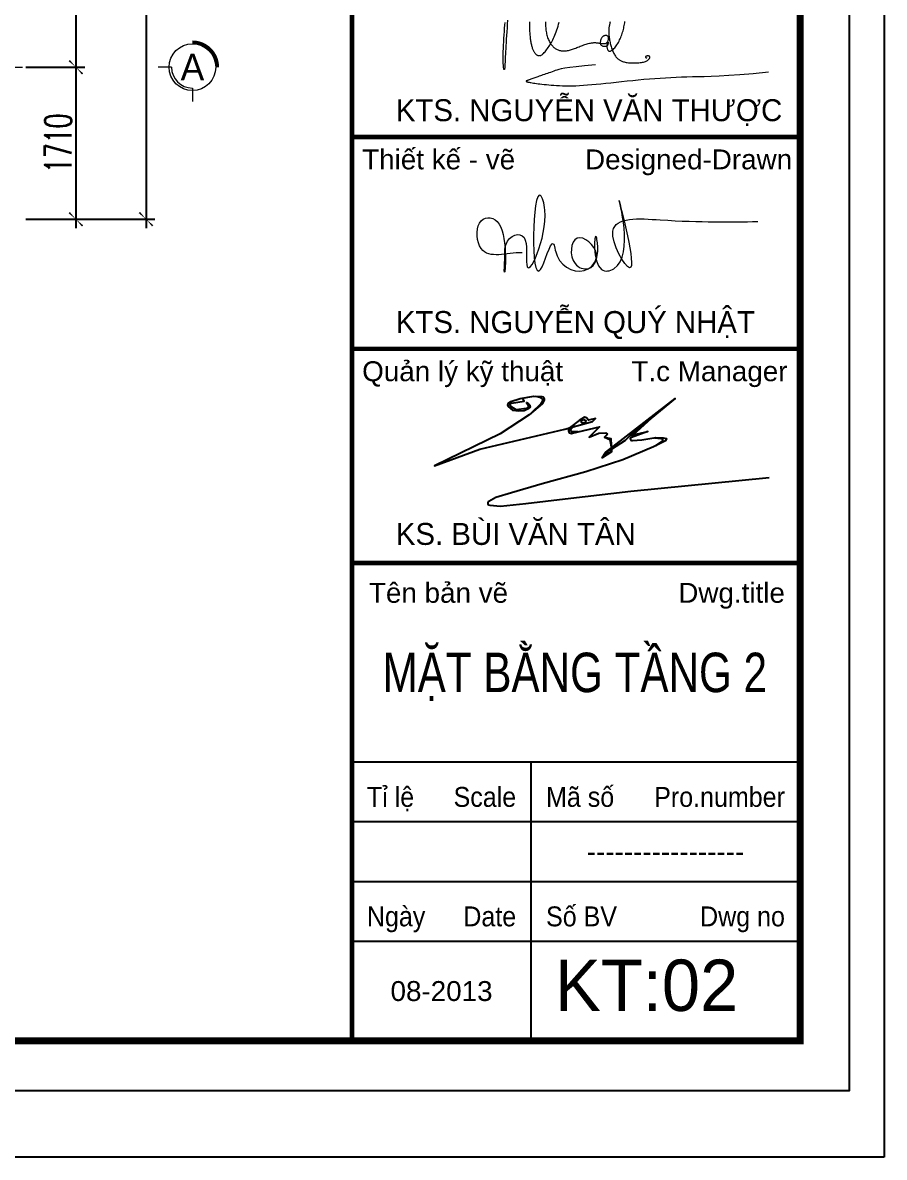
# Model space of a CAD drawing. Header units: millimetres. Extents: x -34806 to 662668, y 63228 to 99452.
# Drawn here: x 115336 to 125027, y 63934 to 76692 of the extents above; entities that cross this region are included whole.
import ezdxf
from ezdxf.enums import TextEntityAlignment as Align

# ---------------------------------------------------------------- set-up
doc = ezdxf.new("R2010")
doc.units = ezdxf.units.MM
doc.header["$LTSCALE"] = 200
doc.header["$MEASUREMENT"] = 0
doc.header["$PDMODE"] = 3
doc.header["$PDSIZE"] = 50
doc.linetypes.add('CENTER2', pattern=[1.125, 0.75, -0.125, 0.125, -0.125])
doc.layers.get('0').update_dxf_attribs({"color": 95, "linetype": 'CONTINUOUS'})
doc.layers.get('DEFPOINTS').update_dxf_attribs({"linetype": 'CONTINUOUS'})
for name, color, linetype in [('DIM', 1, 'CONTINUOUS'), ('KHUNGTEN', 7, 'CONTINUOUS'), ('TEXT', 7, 'CONTINUOUS'), ('TEXT2', 6, 'CONTINUOUS'), ('TH', 4, 'CONTINUOUS'), ('TPTA-Text', 253, 'CONTINUOUS'), ('TUONG', 2, 'CONTINUOUS')]:
    doc.layers.add(name, color=color, linetype=linetype)
for name, color, linetype, lineweight in [('hacth', 251, 'CONTINUOUS', 13), ('thay', 7, 'CONTINUOUS', 18), ('tim', 254, 'CENTER2', 9)]:
    doc.layers.add(name, color=color, linetype=linetype, lineweight=lineweight)
doc.styles.add('Arial iso', font='VNARIAL.ttf')
doc.styles.add('dam', font='VHAVANB.ttf', dxfattribs={"width": 0.9, "height": 450})
doc.styles.add('Scale', font='vnsimli.shx', dxfattribs={"width": 0.65, "bigfont": 'bigfont.shx'})
doc.styles.add('STYLE2', font='VHHELS.ttf')
doc.styles.add('VNCC-COM', font='VHAVAN.ttf', dxfattribs={"width": 0.8})
doc.styles.add('VNCC-SIM', font='VHAVAN.ttf', dxfattribs={"width": 0.85})
doc.dimstyles.new('Scale', dxfattribs={"dimscale": 10, "dimtxt": 2, "dimasz": 0.8, "dimexe": 1, "dimexo": 0, "dimgap": 0.5, "dimtad": 1, "dimdec": 0, "dimzin": 0, "dimdsep": 46, "dimtxsty": 'Scale', "dimblk": 'ARCHTICK', "dimcen": 1, "dimdle": 1, "dimclrd": 8, "dimclre": 251, "dimclrt": 3, "dimadec": 0, "dimazin": 0, "dimtfac": 1, "dimtdec": 0, "dimtix": 1, "dimtmove": 2, "dimatfit": 3, "dimfxl": 1, "dimtolj": 1, "dimtzin": 0, "dimarcsym": 0})

# ---------------------------------------------------------------- blocks, each defined once
blk = doc.blocks.new('_ArchTick')
at = {"layer": 'DIM', "color": 150}
blk.add_lwpolyline([(0.5, 0.5, 0.133, 0, 0), (0, 0, 0, 0.133, 0), (-0.5, -0.5, 0.133, 0.133, 0)], format="xyseb", dxfattribs=at)
blk = doc.blocks.new('*D1185')
at = {"layer": 'DEFPOINTS', "color": 0}
for p in [(115372, 88302), (115372, 74482), (116724, 74482)]:
    blk.add_point(p, dxfattribs=at)
at = {"layer": 'TPTA-Text', "color": 251, "lineweight": -2}
for p, q in [((115372, 88302), (116824, 88302)), ((115372, 74482), (116824, 74482))]:
    blk.add_line(p, q, dxfattribs=at)
at = {"layer": 'TPTA-Text', "color": 8, "lineweight": -2}
blk.add_line((116724, 88402), (116724, 74382), dxfattribs=at)
at = {"layer": 'TPTA-Text', "color": 8, "lineweight": -2, "xscale": 150, "yscale": 150, "zscale": 150}
for p, rotation in [((116724, 88302), 90), ((116724, 74482), 270)]:
    blk.add_blockref('_ArchTick', p, dxfattribs=dict(at, rotation=rotation))
at = {"layer": 'TPTA-Text', "color": 3, "insert": (116524, 81392), "char_height": 300, "attachment_point": 5, "rotation": 90, "style": 'Scale'}
blk.add_mtext('\\A1;13820', dxfattribs=at)
blk = doc.blocks.new('*D1189')
at = {"layer": 'DEFPOINTS', "color": 0}
for p in [(115372, 81862), (115372, 76192), (115934, 76192)]:
    blk.add_point(p, dxfattribs=at)
at = {"layer": 'TPTA-Text', "color": 8, "lineweight": -2}
blk.add_line((115934, 81962), (115934, 76092), dxfattribs=at)
at = {"layer": 'TPTA-Text', "color": 251, "lineweight": -2}
for p, q in [((115372, 81862), (116034, 81862)), ((115372, 76192), (116034, 76192))]:
    blk.add_line(p, q, dxfattribs=at)
at = {"layer": 'TPTA-Text', "color": 8, "lineweight": -2, "xscale": 150, "yscale": 150, "zscale": 150}
for p, rotation in [((115934, 81862), 90), ((115934, 76192), 270)]:
    blk.add_blockref('_ArchTick', p, dxfattribs=dict(at, rotation=rotation))
at = {"layer": 'TPTA-Text', "color": 3, "insert": (115734, 79027), "char_height": 300, "attachment_point": 5, "rotation": 90, "style": 'Scale'}
blk.add_mtext('\\A1;5670', dxfattribs=at)
blk = doc.blocks.new('*D1190')
at = {"layer": 'DEFPOINTS', "color": 0}
for p in [(115372, 76192), (115372, 74482), (115934, 74482)]:
    blk.add_point(p, dxfattribs=at)
at = {"layer": 'TPTA-Text', "color": 251, "lineweight": -2}
for p, q in [((115372, 76192), (116034, 76192)), ((115372, 74482), (116034, 74482))]:
    blk.add_line(p, q, dxfattribs=at)
at = {"layer": 'TPTA-Text', "color": 8, "lineweight": -2}
blk.add_line((115934, 76292), (115934, 74382), dxfattribs=at)
at = {"layer": 'TPTA-Text', "color": 8, "lineweight": -2, "xscale": 150, "yscale": 150, "zscale": 150}
for p, rotation in [((115934, 76192), 90), ((115934, 74482), 270)]:
    blk.add_blockref('_ArchTick', p, dxfattribs=dict(at, rotation=rotation))
at = {"layer": 'TPTA-Text', "color": 3, "insert": (115734, 75337), "char_height": 300, "attachment_point": 5, "rotation": 90, "style": 'Scale'}
blk.add_mtext('\\A1;1710', dxfattribs=at)
blk = doc.blocks.new('tr')
at = {"layer": 'thay', "ltscale": 600}
for p, q in [((0, -200), (0, 0)), ((313, -513), (513, -513))]:
    blk.add_line(p, q, dxfattribs=at)
at = {"layer": 'thay', "color": 150, "ltscale": 600, "const_width": 50}
blk.add_lwpolyline([(-375, -513, 0.414214), (0, -888, 0.414214)], format="xyb", dxfattribs=at)
at = {"layer": 'thay', "ltscale": 600}
blk.add_circle((0, -513), 350, dxfattribs=at)
blk.add_arc((0, -513), 313, 0, 90, dxfattribs=at)
blk = doc.blocks.new('eyey')
at = {"layer": 'TEXT'}
blk.add_lwpolyline([(857598, -329566), (858221, -330064), (858651, -330415), (858732, -330999), (857985, -331594), (857001, -332040), (855251, -332170), (853778, -331988), (852444, -330783, -0.4387421), (852435, -329839), (853068, -329329), (855860, -328456), (859862, -327752), (862169, -327861, -0.5275311), (862824, -328922), (862263, -329997), (858501, -333190), (849998, -338818), (830763, -348112), (844015, -343247), (868918, -337466), (876988, -335232), (877866, -334275), (875791, -334754), (875192, -334116), (874674, -333917), (873078, -334913), (870285, -337066, 0.8764844), (871163, -338581), (879063, -336707), (876030, -339776), (878863, -338581), (880914, -338538, -0.6789702), (881138, -339070), (880465, -339743), (882366, -340167), (882523, -344014), (879841, -345842), (880914, -344171), (901170, -328430), (888030, -339316), (893139, -338110), (888339, -339821, 1.0448231), (888704, -340719), (891399, -340550), (895469, -339849), (897603, -339989), (898585, -340158), (898361, -340831), (894793, -342630), (885863, -346421), (875047, -349907), (862289, -353363), (853242, -356064), (848723, -357411), (846645, -358532, 0.7905999), (846954, -359682), (850074, -359907), (857433, -359122), (868980, -357832), (888178, -355522), (928630, -351509)], format="xyb", dxfattribs=at)
at = {"layer": 'TEXT2'}
blk.add_lwpolyline([(874449, -334606), (875013, -334916), (874942, -335493), (873969, -335662), (873645, -335352), (873984, -334803), (874449, -334606)], dxfattribs=at)
at = {"layer": 'TH'}
for points in [[(857598, -329566), (858324, -330711), (857636, -331414), (854668, -331804), (853122, -330758, -0.6401793), (853278, -329806), (856949, -329244), (856369, -328366)], [(872753, -338203), (871152, -338252, -0.6729427), (870752, -337349, 0.084292), (871681, -335989, -4.5625712)], [(895092, -339914), (897074, -340190, -0.6042128), (897360, -340984), (895356, -342346)]]:
    blk.add_lwpolyline(points, format="xyb", dxfattribs=at)
for points in [[(882530, -343232), (886628, -340681), (888030, -339316), (901170, -328430), (895230, -333351), (888856, -339121)], [(880465, -339743), (882016, -340407), (882480, -342954)], [(882369, -343261), (882330, -343965), (880467, -345241), (881028, -344278), (882369, -343261)]]:
    blk.add_lwpolyline(points, dxfattribs=at)
at = {"layer": 'TUONG'}
blk.add_lwpolyline([(860168, -327766), (861604, -328110, -0.3773591), (862396, -329233), (861839, -329994), (859245, -332558)], format="xyb", dxfattribs=at)
blk = doc.blocks.new('khung')
at = {"color": 7}
for points in [[(28835.5, 8345.6), (28833.6, 8315), (28831.6, 8284.5), (28829.7, 8254.4), (28827.8, 8225.1), (28826.1, 8196.9), (28824.4, 8170.1), (28822.8, 8144.9), (28821.4, 8121.3), (28820.2, 8099.3), (28819, 8079.1), (28818, 8060.6), (28817.2, 8043.9), (28816.4, 8029.1), (28815.9, 8016.3), (28815.4, 8005.1), (28815, 7995.6), (28814.7, 7987.5), (28814.3, 7980.8), (28813.9, 7975.1), (28813.4, 7970.4), (28812.8, 7966.5), (28812, 7963.3), (28811.1, 7960.9), (28810.2, 7959.5), (28809.1, 7959.4), (28808, 7960.6), (28806.9, 7963.3), (28805.8, 7967.9), (28804.8, 7974.4), (28803.9, 7982.9), (28803.1, 7993.6), (28802.4, 8006.3), (28801.9, 8021), (28801.6, 8037.8), (28801.5, 8056.5), (28801.7, 8077.1), (28802.2, 8099.6), (28803, 8123.8), (28804.1, 8149.5), (28805.5, 8176), (28807.1, 8203), (28808.9, 8229.9), (28810.9, 8256.3), (28813, 8281.8), (28815.3, 8305.7), (28817.7, 8327.8)], [(29006, 8332), (29005.9, 8322.7), (29005.8, 8313.3), (29005.9, 8303.8), (29006.1, 8294.3), (29006.3, 8284.6), (29006.7, 8274.8), (29007.2, 8265.1), (29007.7, 8255.3), (29008.4, 8245.7), (29009.2, 8236.2), (29010, 8226.8), (29011, 8217.7), (29012.1, 8208.8), (29013.2, 8200.1), (29014.4, 8191.6), (29015.7, 8183.4), (29017.1, 8175.5), (29018.6, 8167.8), (29020.1, 8160.4), (29021.6, 8153.3), (29023.3, 8146.5), (29025, 8140), (29026.8, 8133.7), (29028.7, 8127.7), (29030.7, 8122), (29032.8, 8116.5), (29035, 8111.3), (29037.4, 8106.3), (29039.8, 8101.5), (29042.4, 8097.1), (29045.1, 8092.9), (29047.9, 8089), (29050.7, 8085.5), (29053.6, 8082.3), (29056.5, 8079.4), (29059.5, 8076.9), (29062.5, 8074.7), (29065.6, 8072.9), (29068.6, 8071.4), (29071.7, 8070.1), (29074.9, 8069.2), (29078, 8068.5), (29081.2, 8068.1), (29084.5, 8067.9), (29087.8, 8068.1), (29091.3, 8068.6), (29094.9, 8069.7), (29098.7, 8071.4), (29102.8, 8073.8), (29107.2, 8077), (29111.9, 8081.1), (29117.1, 8086.2), (29122.5, 8092.1), (29128.2, 8098.9), (29134.2, 8106.3), (29140.3, 8114.4), (29146.5, 8123), (29152.8, 8132), (29159, 8141.4), (29165.2, 8151), (29171.3, 8160.9), (29177.3, 8171.1), (29183.2, 8181.7), (29189, 8192.7), (29194.7, 8204.1), (29200.2, 8216.1), (29205.6, 8228.5), (29210.8, 8241.6), (29215.8, 8255.1), (29220.7, 8269.2), (29225.3, 8283.6), (29229.7, 8298.3), (29233.9, 8313.2), (29237.8, 8328.4)], [(29130.7, 8332.6), (29130.9, 8323.2), (29131.2, 8313.7), (29131.6, 8304.2), (29132.3, 8294.6), (29133.1, 8285), (29134.1, 8275.4), (29135.4, 8265.8), (29136.8, 8256.3), (29138.6, 8246.8), (29140.6, 8237.3), (29142.8, 8228), (29145.4, 8218.9), (29148.1, 8209.9), (29151.1, 8201.3), (29154.4, 8192.9), (29157.9, 8185), (29161.6, 8177.4), (29165.5, 8170.4), (29169.5, 8163.7), (29173.8, 8157.6), (29178.3, 8151.8), (29182.8, 8146.4), (29187.6, 8141.4), (29192.4, 8136.7), (29197.3, 8132.3), (29202.3, 8128.3), (29207.4, 8124.6), (29212.7, 8121.1), (29218, 8118), (29223.6, 8115.2), (29229.3, 8112.8), (29235.1, 8110.6), (29241.2, 8108.8), (29247.5, 8107.3), (29254, 8106.1), (29260.7, 8105.3), (29267.5, 8104.8), (29274.5, 8104.7), (29281.6, 8104.9), (29288.9, 8105.4), (29296.2, 8106.3), (29303.6, 8107.5), (29311, 8109), (29318.6, 8110.9), (29326.3, 8113), (29334.2, 8115.4), (29342.2, 8118.1), (29350.4, 8121), (29358.8, 8124.1), (29367.4, 8127.4), (29376.2, 8130.8), (29385.1, 8134.3), (29394.2, 8137.9), (29403.3, 8141.5), (29412.4, 8145), (29421.5, 8148.4), (29430.5, 8151.6), (29439.5, 8154.7), (29448.3, 8157.5), (29456.9, 8160), (29465.4, 8162.4), (29473.6, 8164.4), (29481.5, 8166.1), (29489.1, 8167.5), (29496.3, 8168.5), (29503.2, 8169.3), (29509.7, 8169.6), (29515.9, 8169.7), (29521.7, 8169.6), (29527.3, 8169.3), (29532.6, 8168.7), (29537.7, 8168.1), (29542.7, 8167.4), (29547.4, 8166.6), (29552, 8165.8), (29556.5, 8165), (29560.9, 8164.2), (29565.2, 8163.5), (29569.5, 8162.9), (29573.9, 8162.4), (29578.2, 8162), (29582.6, 8161.8), (29586.9, 8161.8), (29591.3, 8162.2), (29595.5, 8162.9), (29599.7, 8164.1), (29603.6, 8165.9), (29607.3, 8168.3), (29610.8, 8171.4), (29614, 8175.3), (29616.8, 8179.8), (29619.2, 8184.7), (29621.2, 8189.8), (29622.6, 8195.1), (29623.5, 8200.2), (29623.8, 8205.1), (29623.5, 8209.5), (29622.5, 8213.3), (29620.9, 8216.5), (29618.8, 8219.1), (29616.3, 8221.2), (29613.4, 8222.9), (29610.3, 8224.1), (29607, 8224.9), (29603.6, 8225.4), (29600.3, 8225.5), (29597, 8225.3), (29593.7, 8224.7), (29590.5, 8223.8), (29587.3, 8222.6), (29584.3, 8221.1), (29581.4, 8219.2), (29578.6, 8217), (29575.9, 8214.5), (29573.4, 8211.7), (29571, 8208.5), (29568.8, 8205), (29566.7, 8201.3), (29564.9, 8197.2), (29563.2, 8192.9), (29561.7, 8188.3), (29560.5, 8183.5), (29559.5, 8178.6), (29558.9, 8173.6), (29558.6, 8168.7), (29558.9, 8163.9), (29559.8, 8159.5), (29561.2, 8155.4), (29563.4, 8151.8), (29566.3, 8148.8), (29569.9, 8146.4), (29573.9, 8144.5), (29578.3, 8143), (29582.9, 8142), (29587.5, 8141.4), (29592, 8141.1), (29596.3, 8141.1), (29600.2, 8141.4), (29603.8, 8142), (29607, 8142.9), (29609.8, 8144.1), (29612.3, 8145.6), (29614.5, 8147.5), (29616.5, 8149.7), (29618.1, 8152.2), (29619.5, 8155.1), (29620.5, 8158.2), (29621.4, 8161.4), (29621.9, 8164.5), (29622.2, 8167.3), (29622.2, 8169.6), (29621.9, 8171.4), (29621.3, 8172.5), (29620.4, 8172.7), (29619.3, 8172.1), (29618.1, 8170.7), (29616.7, 8168.7), (29615.4, 8166.2), (29614.1, 8163.1), (29612.9, 8159.5), (29611.9, 8155.7), (29611.2, 8151.5), (29610.7, 8147.2), (29610.5, 8142.7), (29610.6, 8138.1), (29611, 8133.4), (29611.7, 8128.8), (29612.6, 8124.3), (29613.9, 8119.9), (29615.5, 8115.8), (29617.4, 8112), (29619.7, 8108.6), (29622.4, 8105.8), (29625.4, 8103.7), (29628.9, 8102.4), (29632.9, 8102.1), (29637.3, 8102.9), (29642.2, 8104.8), (29647.5, 8107.8), (29653.2, 8111.9), (29659, 8116.9), (29665.1, 8122.7), (29671.2, 8129.4), (29677.2, 8136.6), (29683.2, 8144.5), (29689, 8152.9), (29694.6, 8161.7), (29699.9, 8170.8), (29705, 8180.4), (29709.9, 8190.2), (29714.5, 8200.2), (29718.8, 8210.4), (29722.9, 8220.7), (29726.6, 8231), (29730.1, 8241.4), (29733.3, 8251.8), (29736.2, 8262.2), (29738.9, 8272.7), (29741.4, 8283.1), (29743.6, 8293.4), (29745.7, 8303.7), (29747.6, 8314), (29749.3, 8324.2), (29750.9, 8334.3)], [(29636.2, 8330.8), (29634.5, 8323.9), (29632.8, 8317.2), (29631.2, 8310.8), (29629.8, 8304.7), (29628.4, 8298.7), (29627.2, 8292.9), (29626.2, 8287), (29625.3, 8281), (29624.7, 8274.6), (29624.4, 8267.9), (29624.3, 8260.6), (29624.5, 8252.8), (29625, 8244.4), (29625.7, 8235.6), (29626.6, 8226.5), (29627.7, 8217.2), (29629, 8207.8), (29630.3, 8198.4), (29631.8, 8189.2), (29633.3, 8180.3), (29634.9, 8171.6), (29636.6, 8163), (29638.5, 8154.7), (29640.5, 8146.4), (29642.8, 8138.3), (29645.4, 8130.2), (29648.2, 8122.2), (29651.3, 8114.2), (29654.7, 8106.3), (29658.3, 8098.5), (29662, 8091), (29665.8, 8083.8), (29669.6, 8077), (29673.3, 8070.8), (29677, 8065.1), (29680.4, 8060.1), (29683.7, 8055.6), (29686.9, 8051.7), (29690.1, 8048.2), (29693.3, 8045), (29696.6, 8042.2), (29700.1, 8039.5), (29703.8, 8036.9), (29707.7, 8034.3), (29711.9, 8031.8), (29716.5, 8029.4), (29721.4, 8027), (29726.8, 8024.8), (29732.6, 8022.7), (29738.9, 8020.7), (29745.7, 8018.8), (29753.1, 8017.2), (29761, 8015.7), (29769.5, 8014.4), (29778.3, 8013.3), (29787.6, 8012.4), (29797.2, 8011.7), (29807.2, 8011.2), (29817.4, 8011), (29827.9, 8011), (29838.5, 8011.2), (29849, 8011.7), (29859.4, 8012.5), (29869.4, 8013.6), (29879.1, 8014.9), (29888.1, 8016.5), (29896.5, 8018.4), (29904, 8020.6), (29910.8, 8023.1), (29916.8, 8025.7), (29922, 8028.5), (29926.6, 8031.3), (29930.6, 8034.2), (29934, 8036.9), (29936.8, 8039.6), (29939.2, 8042.1), (29941, 8044.5), (29942.5, 8046.7), (29943.6, 8048.7), (29944.4, 8050.6), (29944.9, 8052.4), (29945.1, 8054), (29945.2, 8055.5), (29945.1, 8056.9), (29944.9, 8058.2), (29944.6, 8059.4), (29944.1, 8060.4), (29943.5, 8061.4), (29942.8, 8062.2), (29941.9, 8063), (29941, 8063.6), (29939.9, 8064.2), (29938.7, 8064.6), (29937.5, 8065), (29936.2, 8065.3), (29934.9, 8065.6), (29933.6, 8065.7), (29932.3, 8065.8), (29931, 8065.9), (29929.7, 8065.9), (29928.5, 8065.9), (29927.4, 8065.8), (29926.2, 8065.7), (29925.1, 8065.6), (29924, 8065.4), (29922.9, 8065.2), (29921.8, 8065), (29920.7, 8064.8), (29919.6, 8064.5), (29918.5, 8064.2), (29917.4, 8063.9), (29916.4, 8063.6), (29915.5, 8063.2), (29914.6, 8062.8), (29913.9, 8062.3), (29913.2, 8061.9), (29912.7, 8061.3), (29912.3, 8060.8), (29911.9, 8060.2), (29911.7, 8059.6), (29911.4, 8059), (29911.3, 8058.4), (29911.2, 8057.8), (29911.1, 8057.2), (29911.1, 8056.7), (29911.2, 8056.1), (29911.4, 8055.5), (29911.8, 8054.9), (29912.4, 8054.3), (29913.2, 8053.7), (29914.2, 8053), (29915.6, 8052.3), (29917.1, 8051.7), (29918.6, 8051.1), (29920, 8050.8), (29921.2, 8050.7), (29922.1, 8050.9), (29922.4, 8051.6), (29922.1, 8052.7)], [(29521.3, 7997.1), (29437.1, 7989.2), (29371, 7982.2), (29320.3, 7975.9), (29282.5, 7970.3), (29255, 7965.1), (29235.1, 7960.3), (29220.2, 7955.7), (29207.7, 7951.3), (29195.5, 7946.8), (29183.2, 7942.4), (29170.9, 7938.1), (29158.6, 7933.8), (29146.5, 7929.6), (29134.7, 7925.5), (29123.2, 7921.5), (29112.1, 7917.7), (29101.6, 7914), (29091.5, 7910.4), (29081.9, 7907), (29072.7, 7903.7), (29064, 7900.6), (29055.5, 7897.6), (29047.4, 7894.7), (29039.6, 7891.9), (29032, 7889.2), (29024.8, 7886.7), (29017.9, 7884.3), (29011.5, 7882.1), (29005.6, 7880), (29000.3, 7878.1), (28995.6, 7876.5), (28991.7, 7875), (28988.5, 7873.8), (28986, 7872.8), (28984.2, 7872), (28982.8, 7871.4), (28981.8, 7870.8), (28981.2, 7870.3), (28980.8, 7869.8), (28980.6, 7869.4), (28980.4, 7868.9), (28980.4, 7868.4), (28980.5, 7867.8), (28981, 7867.2), (28981.8, 7866.5), (28983.1, 7865.8), (28984.9, 7865), (28987.3, 7864.2), (28990.4, 7863.3), (28994.2, 7862.3), (28998.9, 7861.3), (29004.5, 7860.2), (29011, 7859), (29018.6, 7857.7), (29027.2, 7856.3), (29037.1, 7854.8), (29048.2, 7853.1), (29060.5, 7851.4), (29073.9, 7849.6), (29088.4, 7847.8), (29104, 7845.9), (29120.6, 7844), (29138.2, 7842.1), (29156.7, 7840.3), (29176.1, 7838.5), (29196.4, 7836.9), (29217.6, 7835.4), (29239.8, 7834.2), (29263.1, 7833.3), (29287.4, 7832.8), (29312.8, 7832.6), (29339.5, 7833), (29367.3, 7833.9), (29396.4, 7835.4), (29426.8, 7837.3), (29458.6, 7839.7), (29491.9, 7842.5), (29526.8, 7845.7), (29563.3, 7849.3), (29601.4, 7853.2), (29641.3, 7857.4), (29682.5, 7861.8), (29724.9, 7866.4), (29768.1, 7870.9), (29811.7, 7875.4), (29855.4, 7879.7), (29899, 7883.8), (29942, 7887.6), (29984.3, 7890.9), (30025.9, 7893.9), (30067.2, 7896.4), (30108.4, 7898.6), (30149.8, 7900.5), (30191.5, 7902.1), (30233.8, 7903.3), (30277.1, 7904.4), (30321.8, 7905.3), (30370.1, 7906.3), (30424.3, 7908.1), (30487.1, 7910.9), (30560.6, 7915.2), (30647.5, 7921.6), (30750.2, 7930.3), (30871, 7941.8)]]:
    blk.add_lwpolyline(points, dxfattribs=at)
for points, knots in [([(28808.7, 6389.6), (28819.6, 6471.3), (28786, 6646.5), (29012.1, 6724.6), (28939.7, 6190.6), (29183.4, 6731.7), (29031.1, 7195.7), (29006.4, 5991.4), (29190.7, 6701.8), (29217.9, 6421.6), (29444.4, 6339.8), (29580.2, 6541.7), (29337.7, 6740.8), (29308.8, 6441.1), (29517.6, 6370.5), (29551.1, 6542.9), (29512.5, 6743.4), (29492.5, 6360.7), (29851.6, 6431.1), (29572.2, 7417.1), (29930.1, 6106.6), (29516.6, 6828), (30244.9, 6766), (30570.1, 6771.2), (30787.6, 6774.7)], [1829.216934, 1829.216934, 1829.216934, 1829.216934, 2052.740044, 2346.829392, 2630.15887, 3355.55399, 3541.515551, 4433.477739, 4781.213079, 4936.233601, 5341.441378, 5545.383412, 5845.050905, 6152.474723, 6321.670423, 6652.085883, 6721.1327, 7114.479827, 7261.897835, 8082.827124, 8900.610949, 9384.419747, 9967.76735, 11144.313147, 11144.313147, 11144.313147, 11144.313147]), ([(28949.4, 6531.5), (28828.6, 6533.9), (28610.3, 6446.4), (28576.3, 6806.2), (28852.1, 6833.3), (28816.3, 6351.2), (28812.4, 6382.2), (28808.7, 6389.6)], [0, 0, 0, 0, 520.395728, 824.712378, 1118.802922, 1716.942341, 1766.325621, 1766.325621, 1766.325621, 1766.325621])]:
    blk.add_open_spline(points, degree=3, knots=knots, dxfattribs=at)
at = {"layer": 'DEFPOINTS', "color": 8}
blk.add_lwpolyline([(0, 0), (31503.2, 0), (31503.2, 22275), (0, 22275)], close=True, dxfattribs=at)
at = {"layer": 'KHUNGTEN', "color": 4}
for points, const_width in [([(847.8, 388.1), (31117, 388.1), (31117, 21886.9), (847.8, 21886.9)], 54.3), ([(27622.6, 21886.9), (31115.1, 21886.9), (31115.1, 388.1), (27622.6, 388.1)], 34.9)]:
    blk.add_lwpolyline(points, close=True, dxfattribs=dict(at, const_width=const_width))
at = {"layer": 'KHUNGTEN', "color": 4, "const_width": 34.9}
for points in [[(27622.6, 7433.7), (31115.1, 7433.7)], [(27622.6, 5782.2), (31115.1, 5782.2)], [(27622.6, 4113.5), (31115.1, 4113.5)]]:
    blk.add_lwpolyline(points, dxfattribs=at)
at = {"layer": 'KHUNGTEN', "color": 8, "const_width": 15.5}
for points in [[(27622.6, 2561.2), (31115.1, 2561.2)], [(29019.6, 2561.2), (29019.6, 388.1)], [(27622.6, 2095.6), (31115.1, 2095.6)], [(27622.6, 1629.9), (31115.1, 1629.9)], [(27622.6, 1164.2), (31115.1, 1164.2)]]:
    blk.add_lwpolyline(points, dxfattribs=at)
at = {"layer": 'TEXT2', "xscale": 0.02667135677802435, "yscale": 0.02667135642843732, "zscale": 0.02667135655464699}
blk.add_blockref('eyey', (6108.2, 14156), dxfattribs=at)
at = {"layer": 'KHUNGTEN', "color": 8, "style": 'Arial iso'}
for s, height, width, p in [('ThiÕt kÕ - vÏ', 155.226, 1, (27702.1, 7181.9)), ('Designed-Drawn', 155.226, 1, (29440, 7181.9)), ('Qu¶n lý kü thuËt', 155.226, 1, (27702.1, 5530.4)), ('T.c Manager', 155.226, 1, (29801.7, 5530.4)), ('Tªn b¶n vÏ', 155.23, 1, (27755.1, 3803)), ('TØ lÖ', 155.23, 0.9, (27739, 2212)), ('M· sè', 155.23, 0.9, (29136, 2212)), ('Ngµy', 155.23, 0.9, (27739, 1280.6)), ('Sè BV', 155.23, 0.9, (29136, 1280.6))]:
    blk.add_text(s, height=height, dxfattribs=dict(at, width=width)).set_placement(p)
for s, width, p in [('Dwg.title', 1, (30998.7, 3803)), ('Scale', 0.9, (28903.2, 2212)), ('Pro.number', 0.9, (30998.7, 2212)), ('Date', 0.9, (28903.2, 1280.6)), ('Dwg no', 0.9, (30998.7, 1280.6))]:
    blk.add_text(s, height=155.23, dxfattribs=dict(at, width=width)).set_placement(p, align=Align.RIGHT)
at = {"layer": 'KHUNGTEN', "color": 7, "style": 'Arial iso'}
for s, height, p in [('-----------------', 155.226, (30067.4, 1862.7)), ('08-2013', 155.23, (28321.1, 776.1))]:
    blk.add_text(s, height=height, dxfattribs=at).set_placement(p, align=Align.MIDDLE_CENTER)
at = {"layer": 'TEXT', "style": 'VNCC-SIM'}
for s, p in [('kts. nguyÔn v¨n th\xadîc', (27964.7, 7557.2)), ('kts. nguyÔn quý nhËt', (27964.7, 5905.7)), ('ks. bïi v¨n t©n', (27964.7, 4254.2))]:
    blk.add_text(s, height=171.268, dxfattribs=at).set_placement(p)

msp = doc.modelspace()

# ---------------------------------------------------------------- linework, layer by layer
msp.add_lwpolyline([(125027.1, 63934), (78087.5, 63934), (78087.5, 97563), (125027.1, 97563)], close=True)
at = {"layer": 'tim', "ltscale": 2}
msp.add_line((87134.1, 76192), (115372.1, 76192), dxfattribs=at)

# ---------------------------------------------------------------- block references
at = {"layer": 'DIM', "xscale": 0.75, "yscale": 0.75, "zscale": 0.75, "rotation": 180}
msp.add_blockref('tr', (117245.1, 75807.1), dxfattribs=at)
at = {"layer": 'hacth', "xscale": 1.44238117831992, "yscale": 1.442381252141786, "zscale": 1.442381260145733}
msp.add_blockref('khung', (79197.3, 64684), dxfattribs=at)

# ---------------------------------------------------------------- texts
at = {"layer": 'TEXT', "linetype": 'Continuous', "style": 'dam'}
msp.add_text('a', height=300, dxfattribs=at).set_placement((117245.1, 76192), align=Align.MIDDLE)
at = {"layer": 'TEXT', "style": 'VNCC-COM', "width": 0.8}
msp.add_text('mÆt b»ng tÇng 2', height=443.604, dxfattribs=at).set_placement((119383.5, 69164.5))
at = {"layer": 'TEXT', "style": 'STYLE2'}
msp.add_text('kt:02', height=577.69, dxfattribs=at).set_placement((121323.4, 65579.7))

# ---------------------------------------------------------------- dimensions: what is measured, and where the dimension line sits
at = {"layer": 'TPTA-Text'}
for base, p1, p2, picture, middle in [((116724.1, 74482), (115372.1, 88302), (115372.1, 74482), '*D1185', (116524.1, 81392)), ((115933.8, 76192), (115372.1, 81862), (115372.1, 76192), '*D1189', (115733.8, 79027)), ((115933.8, 74482), (115372.1, 76192), (115372.1, 74482), '*D1190', (115733.8, 75337))]:
    dim = msp.add_linear_dim(base=base, p1=p1, p2=p2, angle=90, dimstyle='Scale', override={"dimscale": 100, "dimtxt": 3, "dimasz": 1.5, "dimfxl": 110}, dxfattribs=at)
    dim.commit()
    dim.dimension.update_dxf_attribs({"geometry": picture, "text_midpoint": middle})

doc.saveas('drawing.dxf')
